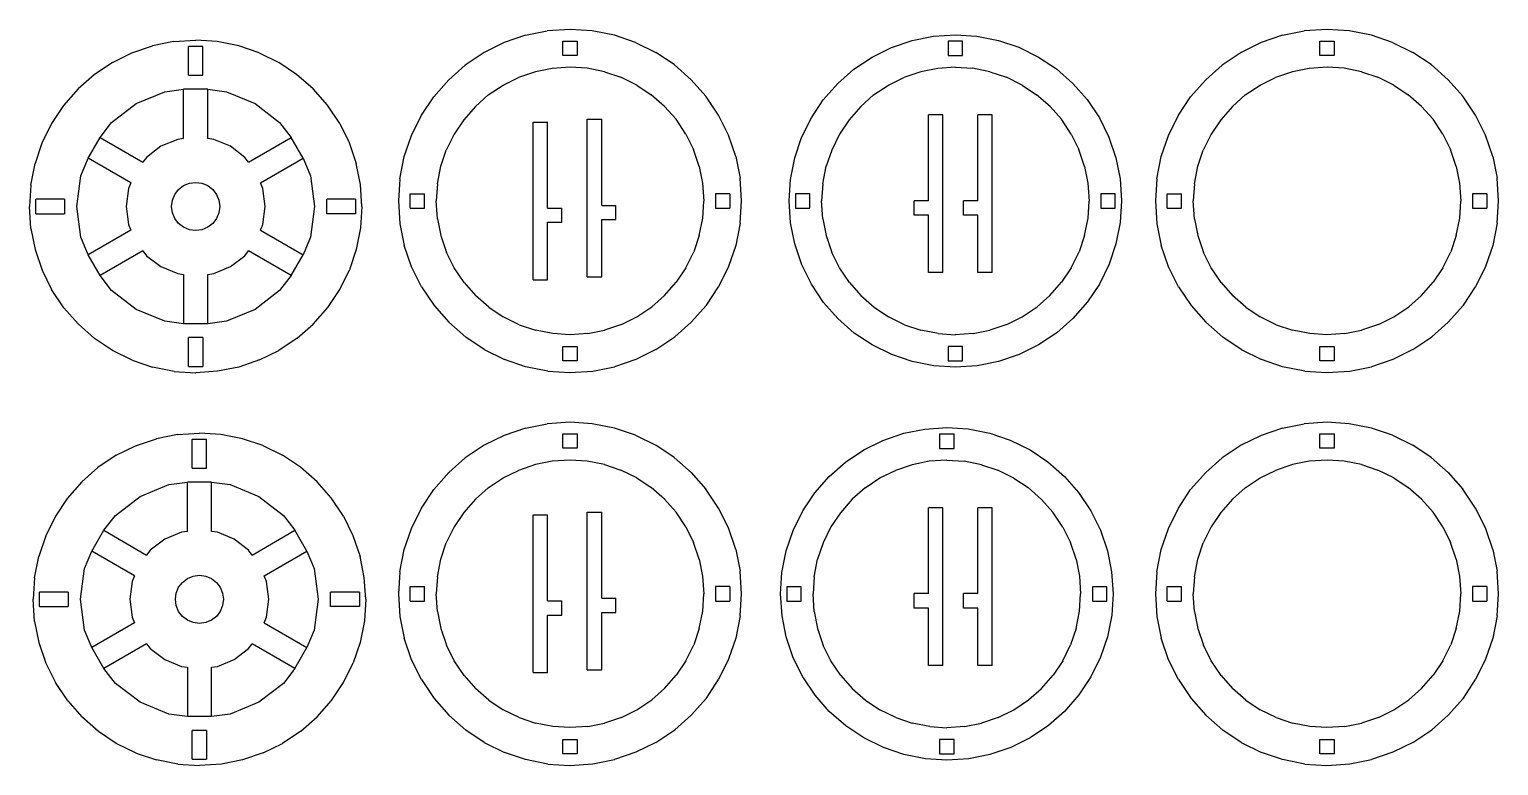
# Model space of a CAD drawing. Extents: x -2494 to 2494, y -1959 to 1959.
# Drawn here: x -421 to 1213, y 234 to 1053 of the extents above; entities that cross this region are included whole.
import ezdxf

# ---------------------------------------------------------------- set-up
doc = ezdxf.new("R2010")
doc.units = 0
doc.header["$MEASUREMENT"] = 0
doc.layers.get('0').update_dxf_attribs({"linetype": 'CONTINUOUS'})

msp = doc.modelspace()

# ---------------------------------------------------------------- linework, layer by layer
for p, q in [((130.8, 1046), (106.8, 1037.9)), ((130.8, 1046), (154.9, 1050.9)), ((180.2, 1052.5), (154.9, 1050.9)), ((204.7, 1051), (180.2, 1052.5)), ((229.6, 1046), (204.7, 1051)), ((252.9, 1038.1), (229.6, 1046)), ((584.3, 1045), (608.8, 1046.6)), ((608.8, 1046.6), (632.6, 1045.1)), ((972.8, 1046), (948.8, 1037.9)), ((972.8, 1046), (996.9, 1050.9)), ((1022.2, 1052.5), (996.9, 1050.9)), ((1046.7, 1051), (1022.2, 1052.5)), ((1071.6, 1046), (1046.7, 1051)), ((1094.9, 1038.1), (1071.6, 1046)), ((-307.3, 1026.3), (-284.1, 1034.2)), ((-260.7, 1038.9), (-284.1, 1034.2)), ((-260.7, 1038.9), (-236.2, 1040.5)), ((-228.2, 1033.4), (-244.2, 1033.4)), ((-244.2, 1001.5), (-244.2, 1033.4)), ((-212.4, 1039), (-236.2, 1040.5)), ((-228.2, 1001.5), (-228.2, 1033.4)), ((-188.3, 1034.2), (-212.4, 1039)), ((-165.7, 1026.5), (-188.3, 1034.2)), ((106.8, 1037.9), (84.7, 1027)), ((172.2, 1023.5), (172.2, 1039.5)), ((172.2, 1039.5), (188.2, 1039.5)), ((188.2, 1039.5), (188.2, 1023.5)), ((252.9, 1038.1), (275.6, 1027)), ((516.3, 1021.8), (537.7, 1032.4)), ((537.7, 1032.4), (560.9, 1040.3)), ((560.9, 1040.3), (584.3, 1045)), ((600.8, 1039.5), (600.8, 1023.5)), ((616.8, 1039.5), (600.8, 1039.5)), ((616.8, 1023.5), (616.8, 1039.5)), ((632.6, 1045.1), (656.7, 1040.3)), ((656.7, 1040.3), (679.3, 1032.7)), ((679.3, 1032.7), (701.3, 1021.8)), ((948.8, 1037.9), (926.7, 1027)), ((1014.2, 1023.5), (1014.2, 1039.5)), ((1014.2, 1039.5), (1030.2, 1039.5)), ((1030.2, 1039.5), (1030.2, 1023.5)), ((1094.9, 1038.1), (1117.6, 1027)), ((-328.7, 1015.7), (-349.1, 1002.1)), ((-328.7, 1015.7), (-307.3, 1026.3)), ((-165.7, 1026.5), (-143.7, 1015.7)), ((-123.9, 1002.5), (-143.7, 1015.7)), ((84.7, 1027), (63.7, 1012.9)), ((188.2, 1023.5), (172.2, 1023.5)), ((296.1, 1013.3), (275.6, 1027)), ((296.1, 1013.3), (315.1, 996.6)), ((495.9, 1008.2), (516.3, 1021.8)), ((600.8, 1023.5), (616.8, 1023.5)), ((701.3, 1021.8), (721.1, 1008.6)), ((926.7, 1027), (905.7, 1012.9)), ((1030.2, 1023.5), (1014.2, 1023.5)), ((1138.1, 1013.3), (1117.6, 1027)), ((1138.1, 1013.3), (1157.1, 996.6)), ((-349.1, 1002.1), (-367, 986.3)), ((-244.2, 1001.5), (-228.2, 1001.5)), ((-105.4, 986.3), (-123.9, 1002.5)), ((63.7, 1012.9), (45.2, 996.6)), ((105.8, 990.6), (122.9, 999.1)), ((141.7, 1005.4), (122.9, 999.1)), ((160.4, 1009.2), (141.7, 1005.4)), ((180.2, 1010.5), (160.4, 1009.2)), ((199.3, 1009.3), (180.2, 1010.5)), ((218.7, 1005.4), (199.3, 1009.3)), ((218.7, 1005.4), (236.8, 999.3)), ((254.6, 990.5), (236.8, 999.3)), ((478, 992.5), (495.9, 1008.2)), ((534.4, 990.6), (551.6, 999.1)), ((570.3, 1005.4), (551.6, 999.1)), ((589.1, 1009.2), (570.3, 1005.4)), ((608.8, 1010.5), (589.1, 1009.2)), ((608.8, 1010.5), (627.9, 1009.3)), ((647.3, 1005.4), (627.9, 1009.3)), ((647.3, 1005.4), (665.5, 999.3)), ((683.2, 990.5), (665.5, 999.3)), ((721.1, 1008.6), (739.6, 992.4)), ((905.7, 1012.9), (887.2, 996.6)), ((947.8, 990.6), (964.9, 999.1)), ((983.7, 1005.4), (964.9, 999.1)), ((1002.4, 1009.2), (983.7, 1005.4)), ((1022.2, 1010.5), (1002.4, 1009.2)), ((1041.3, 1009.3), (1022.2, 1010.5)), ((1060.7, 1005.4), (1041.3, 1009.3)), ((1060.7, 1005.4), (1078.8, 999.3)), ((1096.6, 990.5), (1078.8, 999.3)), ((-367, 986.3), (-383.2, 967.9)), ((-302.3, 970), (-270.4, 983.2)), ((-270.4, 983.2), (-249.6, 985.9)), ((-222.8, 985.9), (-249.6, 985.9)), ((-249.6, 931.1), (-249.6, 985.9)), ((-222.8, 931.1), (-222.8, 985.9)), ((-222.8, 985.9), (-202, 983.2)), ((-202, 983.2), (-170.1, 970)), ((-89.7, 968.4), (-105.4, 986.3)), ((45.2, 996.6), (28.5, 977.6)), ((89.3, 979.6), (105.8, 990.6)), ((254.6, 990.5), (270.5, 979.9)), ((315.1, 996.6), (331.4, 978.1)), ((461.8, 974), (478, 992.5)), ((517.9, 979.6), (534.4, 990.6)), ((683.2, 990.5), (699.1, 979.9)), ((739.6, 992.4), (755.3, 974.5)), ((887.2, 996.6), (870.5, 977.6)), ((931.3, 979.6), (947.8, 990.6)), ((1096.6, 990.5), (1112.5, 979.9)), ((1157.1, 996.6), (1173.4, 978.1)), ((-383.2, 967.9), (-396.4, 948)), ((-329.7, 949), (-302.3, 970)), ((-170.1, 970), (-142.8, 949)), ((-76, 948), (-89.7, 968.4)), ((14.9, 957.1), (28.5, 977.6)), ((74.9, 966.9), (61.9, 952)), ((89.3, 979.6), (74.9, 966.9)), ((285.4, 966.9), (270.5, 979.9)), ((285.4, 966.9), (298.1, 952.5)), ((345.5, 957.1), (331.4, 978.1)), ((448.6, 954.2), (461.8, 974)), ((503.6, 966.9), (490.5, 952)), ((517.9, 979.6), (503.6, 966.9)), ((714.1, 966.9), (699.1, 979.9)), ((714.1, 966.9), (726.7, 952.5)), ((755.3, 974.5), (769, 954.1)), ((856.9, 957.1), (870.5, 977.6)), ((916.9, 966.9), (903.9, 952)), ((931.3, 979.6), (916.9, 966.9)), ((1127.4, 966.9), (1112.5, 979.9)), ((1127.4, 966.9), (1140.1, 952.5)), ((1187.5, 957.1), (1173.4, 978.1)), ((-396.4, 948), (-407.2, 926)), ((-342.5, 932.3), (-329.7, 949)), ((-142.8, 949), (-130, 932.3)), ((-76, 948), (-65.5, 926.6)), ((3.7, 934.4), (14.9, 957.1)), ((61.9, 952), (51.3, 936.1)), ((139.2, 774.1), (139.2, 949.5)), ((139.2, 949.5), (155.2, 949.5)), ((155.2, 853.8), (155.2, 949.5)), ((199.4, 952.5), (215.4, 952.5)), ((199.4, 777.1), (199.4, 952.5)), ((215.4, 856.8), (215.4, 952.5)), ((309.1, 936), (298.1, 952.5)), ((356.4, 935), (345.5, 957.1)), ((437.8, 932.1), (448.6, 954.2)), ((490.5, 952), (479.9, 936.1)), ((578.9, 861.8), (578.9, 957.5)), ((594.9, 957.5), (578.9, 957.5)), ((594.9, 782.1), (594.9, 957.5)), ((649.8, 957.5), (633.8, 957.5)), ((633.8, 861.8), (633.8, 957.5)), ((649.8, 782.1), (649.8, 957.5)), ((737.7, 936), (726.7, 952.5)), ((769, 954.1), (779.5, 932.7)), ((845.7, 934.4), (856.9, 957.1)), ((903.9, 952), (893.3, 936.1)), ((1151.1, 936), (1140.1, 952.5)), ((1198.4, 935), (1187.5, 957.1)), ((-355.9, 909.1), (-342.5, 932.3)), ((-342.5, 932.3), (-295, 904.9)), ((-177.5, 904.9), (-130, 932.3)), ((-116.6, 909.1), (-130, 932.3)), ((-4.2, 911.1), (3.7, 934.4)), ((51.3, 936.1), (42.5, 918.3)), ((309.1, 936), (317.5, 918.9)), ((364.5, 911.1), (356.4, 935)), ((430.1, 909.5), (437.8, 932.1)), ((479.9, 936.1), (471.2, 918.3)), ((737.7, 936), (746.2, 918.9)), ((779.5, 932.7), (787.4, 909.5)), ((837.8, 911.1), (845.7, 934.4)), ((893.3, 936.1), (884.5, 918.3)), ((1151.1, 936), (1159.5, 918.9)), ((1206.5, 911.1), (1198.4, 935)), ((-407.2, 926), (-414.9, 903.4)), ((-274.9, 922.5), (-290.9, 910.2)), ((-256.2, 930.2), (-274.9, 922.5)), ((-249.6, 931.1), (-256.2, 930.2)), ((-216.2, 930.2), (-222.8, 931.1)), ((-197.6, 922.5), (-216.2, 930.2)), ((-181.5, 910.2), (-197.6, 922.5)), ((-65.5, 926.6), (-57.6, 903.4)), ((36.4, 900.2), (42.5, 918.3)), ((323.9, 900.1), (317.5, 918.9)), ((471.2, 918.3), (465, 900.2)), ((752.6, 900.1), (746.2, 918.9)), ((878.4, 900.2), (884.5, 918.3)), ((1165.9, 900.1), (1159.5, 918.9)), ((-419.6, 879.4), (-414.9, 903.4)), ((-363.9, 889.7), (-355.9, 909.1)), ((-308.4, 881.7), (-355.9, 909.1)), ((-290.9, 910.2), (-295, 904.9)), ((-177.5, 904.9), (-181.5, 910.2)), ((-164.1, 881.7), (-116.6, 909.1)), ((-116.6, 909.1), (-108.6, 889.7)), ((-52.9, 880), (-57.6, 903.4)), ((-9.1, 886.2), (-4.2, 911.1)), ((32.6, 880.8), (36.4, 900.2)), ((323.9, 900.1), (327.7, 881.4)), ((364.5, 911.1), (369.4, 886.9)), ((425.4, 885.5), (430.1, 909.5)), ((461.2, 880.8), (465, 900.2)), ((752.6, 900.1), (756.3, 881.4)), ((787.4, 909.5), (792.1, 886.1)), ((832.9, 886.2), (837.8, 911.1)), ((874.6, 880.8), (878.4, 900.2)), ((1165.9, 900.1), (1169.7, 881.4)), ((1206.5, 911.1), (1211.4, 886.9)), ((-368.4, 855.5), (-363.9, 889.7)), ((-108.6, 889.7), (-104.1, 855.5)), ((-9.1, 886.2), (-10.7, 861.7)), ((371, 861.7), (369.4, 886.9)), ((423.8, 861.7), (425.4, 885.5)), ((792.1, 886.1), (793.7, 861.7)), ((832.9, 886.2), (831.3, 861.7)), ((1213, 861.7), (1211.4, 886.9)), ((-419.6, 879.4), (-421.2, 855.5)), ((-310.9, 875.5), (-313.6, 855.5)), ((-308.4, 881.7), (-310.9, 875.5)), ((-262.1, 862.5), (-259.4, 868.9)), ((-259.4, 868.9), (-255.2, 874.5)), ((-255.2, 874.5), (-249.6, 878.7)), ((-249.6, 878.7), (-243.2, 881.4)), ((-243.2, 881.4), (-236.2, 882.3)), ((-236.2, 882.3), (-229.3, 881.4)), ((-229.3, 881.4), (-222.8, 878.7)), ((-222.8, 878.7), (-217.3, 874.5)), ((-217.3, 874.5), (-213, 868.9)), ((-213, 868.9), (-210.4, 862.5)), ((-161.5, 875.5), (-164.1, 881.7)), ((-158.9, 855.5), (-161.5, 875.5)), ((-51.3, 855.5), (-52.9, 880)), ((2.3, 869.7), (18.3, 869.7)), ((2.3, 853.7), (2.3, 869.7)), ((18.3, 853.7), (18.3, 869.7)), ((32.6, 880.8), (31.3, 861.7)), ((327.7, 881.4), (329, 861.6)), ((342, 869.7), (342, 853.7)), ((358, 869.7), (342, 869.7)), ((358, 869.7), (358, 853.7)), ((446.9, 869.7), (430.9, 869.7)), ((430.9, 869.7), (430.9, 853.7)), ((446.9, 853.7), (446.9, 869.7)), ((461.2, 880.8), (459.9, 861.7)), ((756.3, 881.4), (757.6, 861.6)), ((770.7, 869.7), (770.7, 853.7)), ((786.7, 869.7), (770.7, 869.7)), ((786.7, 853.7), (786.7, 869.7)), ((844.3, 853.7), (844.3, 869.7)), ((844.3, 869.7), (860.3, 869.7)), ((860.3, 853.7), (860.3, 869.7)), ((874.6, 880.8), (873.3, 861.7)), ((1169.7, 881.4), (1171, 861.6)), ((1184, 869.7), (1184, 853.7)), ((1200, 869.7), (1184, 869.7)), ((1200, 869.7), (1200, 853.7)), ((-419.6, 831.1), (-421.2, 855.5)), ((-414.1, 847.5), (-414.1, 863.5)), ((-382.2, 863.5), (-414.1, 863.5)), ((-382.2, 863.5), (-382.2, 847.5)), ((-363.9, 821.3), (-368.4, 855.5)), ((-313.6, 855.5), (-310.9, 835.5)), ((-263, 855.5), (-262.1, 862.5)), ((-262.1, 848.6), (-263, 855.5)), ((-210.4, 862.5), (-209.5, 855.5)), ((-209.5, 855.5), (-210.4, 848.6)), ((-161.5, 835.5), (-158.9, 855.5)), ((-104.1, 855.5), (-108.6, 821.3)), ((-58.3, 863.5), (-90.3, 863.5)), ((-90.3, 847.5), (-90.3, 863.5)), ((-58.3, 863.5), (-58.3, 847.5)), ((-51.3, 855.5), (-52.8, 831.7)), ((-10.7, 861.7), (-9, 836.4)), ((2.3, 853.7), (18.3, 853.7)), ((32.6, 841.9), (31.3, 861.7)), ((155.2, 853.8), (171.2, 853.8)), ((171.2, 837.9), (171.2, 853.8)), ((215.4, 856.8), (231.3, 856.8)), ((231.3, 840.9), (231.3, 856.8)), ((327.8, 842.5), (329, 861.6)), ((342, 853.7), (358, 853.7)), ((369.4, 837.1), (371, 861.7)), ((425.4, 837.2), (423.8, 861.7)), ((430.9, 853.7), (446.9, 853.7)), ((461.3, 841.9), (459.9, 861.7)), ((562.9, 845.9), (562.9, 861.8)), ((578.9, 861.8), (562.9, 861.8)), ((633.8, 861.8), (617.8, 861.8)), ((617.8, 845.9), (617.8, 861.8)), ((756.4, 842.5), (757.6, 861.6)), ((770.7, 853.7), (786.7, 853.7)), ((793.7, 861.7), (792.2, 837.8)), ((831.3, 861.7), (833, 836.4)), ((844.3, 853.7), (860.3, 853.7)), ((874.6, 841.9), (873.3, 861.7)), ((1169.8, 842.5), (1171, 861.6)), ((1184, 853.7), (1200, 853.7)), ((1211.4, 837.1), (1213, 861.7)), ((-414.1, 847.5), (-382.2, 847.5)), ((-310.9, 835.5), (-308.4, 829.3)), ((-259.4, 842.1), (-262.1, 848.6)), ((-255.2, 836.6), (-259.4, 842.1)), ((-249.6, 832.4), (-255.2, 836.6)), ((-217.3, 836.6), (-222.8, 832.4)), ((-213, 842.1), (-217.3, 836.6)), ((-210.4, 848.6), (-213, 842.1)), ((-164.1, 829.3), (-161.5, 835.5)), ((-58.3, 847.5), (-90.3, 847.5)), ((-9, 836.4), (-4.2, 812.3)), ((32.6, 841.9), (36.4, 823.2)), ((155.2, 774.1), (155.2, 837.9)), ((155.2, 837.9), (171.2, 837.9)), ((215.4, 777.1), (215.4, 840.9)), ((215.4, 840.9), (231.3, 840.9)), ((323.9, 823.1), (327.8, 842.5)), ((369.4, 837.1), (364.5, 812.3)), ((430.1, 813.8), (425.4, 837.2)), ((461.3, 841.9), (465, 823.2)), ((578.9, 845.9), (562.9, 845.9)), ((578.9, 782.1), (578.9, 845.9)), ((633.8, 845.9), (617.8, 845.9)), ((633.8, 782.1), (633.8, 845.9)), ((752.5, 823.1), (756.4, 842.5)), ((792.2, 837.8), (787.4, 813.8)), ((833, 836.4), (837.8, 812.3)), ((874.6, 841.9), (878.4, 823.2)), ((1165.9, 823.1), (1169.8, 842.5)), ((1211.4, 837.1), (1206.5, 812.3)), ((-419.6, 831.1), (-414.9, 807.7)), ((-355.9, 801.9), (-363.9, 821.3)), ((-308.4, 829.3), (-355.9, 801.9)), ((-243.2, 829.7), (-249.6, 832.4)), ((-236.2, 828.8), (-243.2, 829.7)), ((-229.3, 829.7), (-236.2, 828.8)), ((-222.8, 832.4), (-229.3, 829.7)), ((-164.1, 829.3), (-116.6, 801.9)), ((-108.6, 821.3), (-116.6, 801.9)), ((-52.8, 831.7), (-57.6, 807.7)), ((36.4, 823.2), (42.8, 804.4)), ((323.9, 823.1), (317.8, 805)), ((465, 823.2), (471.4, 804.4)), ((752.5, 823.1), (746.4, 805)), ((878.4, 823.2), (884.8, 804.4)), ((1165.9, 823.1), (1159.8, 805)), ((-414.9, 807.7), (-407, 784.5)), ((-342.5, 778.7), (-355.9, 801.9)), ((-295, 806.2), (-342.5, 778.7)), ((-295, 806.2), (-290.9, 800.8)), ((-290.9, 800.8), (-274.9, 788.6)), ((-197.6, 788.6), (-181.5, 800.8)), ((-181.5, 800.8), (-177.5, 806.2)), ((-130, 778.7), (-177.5, 806.2)), ((-130, 778.7), (-116.6, 801.9)), ((-57.6, 807.7), (-65.2, 785.1)), ((3.9, 788.3), (-4.2, 812.3)), ((51.2, 787.3), (42.8, 804.4)), ((309, 787.2), (317.8, 805)), ((364.5, 812.3), (356.6, 788.9)), ((438, 790.6), (430.1, 813.8)), ((479.9, 787.3), (471.4, 804.4)), ((737.7, 787.2), (746.4, 805)), ((787.4, 813.8), (779.8, 791.2)), ((845.9, 788.3), (837.8, 812.3)), ((893.2, 787.3), (884.8, 804.4)), ((1151, 787.2), (1159.8, 805)), ((1206.5, 812.3), (1198.6, 788.9)), ((-407, 784.5), (-396.4, 763.1)), ((-274.9, 788.6), (-256.2, 780.8)), ((-216.2, 780.8), (-197.6, 788.6)), ((-76, 763.1), (-65.2, 785.1)), ((14.8, 766.2), (3.9, 788.3)), ((62.3, 770.8), (51.2, 787.3)), ((309, 787.2), (298.4, 771.3)), ((356.6, 788.9), (345.5, 766.2)), ((448.6, 769.2), (438, 790.6)), ((490.9, 770.8), (479.9, 787.3)), ((737.7, 787.2), (727, 771.3)), ((779.8, 791.2), (769, 769.2)), ((856.8, 766.2), (845.9, 788.3)), ((904.3, 770.8), (893.2, 787.3)), ((1151, 787.2), (1140.4, 771.3)), ((1198.6, 788.9), (1187.5, 766.2)), ((-329.7, 762.1), (-342.5, 778.7)), ((-256.2, 780.8), (-249.6, 780)), ((-249.6, 780), (-249.6, 725.1)), ((-222.8, 780), (-216.2, 780.8)), ((-222.8, 725.1), (-222.8, 780)), ((-130, 778.7), (-142.8, 762.1)), ((62.3, 770.8), (74.9, 756.5)), ((139.2, 774.1), (155.2, 774.1)), ((199.4, 777.1), (215.4, 777.1)), ((285.4, 756.4), (298.4, 771.3)), ((462.2, 748.8), (448.6, 769.2)), ((490.9, 770.8), (503.5, 756.5)), ((594.9, 782.1), (578.9, 782.1)), ((649.8, 782.1), (633.8, 782.1)), ((714, 756.4), (727, 771.3)), ((769, 769.2), (755.7, 749.3)), ((904.3, 770.8), (916.9, 756.5)), ((1127.4, 756.4), (1140.4, 771.3)), ((-382.8, 742.7), (-396.4, 763.1)), ((-302.3, 741.1), (-329.7, 762.1)), ((-142.8, 762.1), (-170.1, 741.1)), ((-89.3, 743.2), (-76, 763.1)), ((14.8, 766.2), (28.9, 745.2)), ((89.8, 743.4), (74.9, 756.5)), ((271, 743.8), (285.4, 756.4)), ((331.8, 745.7), (345.5, 766.2)), ((503.5, 756.5), (518.4, 743.4)), ((699.6, 743.8), (714, 756.4)), ((856.8, 766.2), (870.9, 745.2)), ((931.8, 743.4), (916.9, 756.5)), ((1113, 743.8), (1127.4, 756.4)), ((1173.8, 745.7), (1187.5, 766.2)), ((-382.8, 742.7), (-367, 724.8)), ((-270.4, 727.9), (-302.3, 741.1)), ((-170.1, 741.1), (-202, 727.9)), ((-105.4, 724.7), (-89.3, 743.2)), ((28.9, 745.2), (45.2, 726.7)), ((89.8, 743.4), (105.7, 732.8)), ((254.5, 732.7), (271, 743.8)), ((315.1, 726.7), (331.8, 745.7)), ((478, 730.9), (462.2, 748.8)), ((518.4, 743.4), (534.3, 732.8)), ((683.2, 732.7), (699.6, 743.8)), ((755.7, 749.3), (739.6, 730.9)), ((870.9, 745.2), (887.2, 726.7)), ((931.8, 743.4), (947.7, 732.8)), ((1096.5, 732.7), (1113, 743.8)), ((1157.1, 726.7), (1173.8, 745.7)), ((-348.6, 708.6), (-367, 724.8)), ((-249.6, 725.1), (-270.4, 727.9)), ((-222.8, 725.1), (-249.6, 725.1)), ((-202, 727.9), (-222.8, 725.1)), ((-123.4, 709), (-105.4, 724.7)), ((45.2, 726.7), (64.2, 710)), ((123.5, 724), (105.7, 732.8)), ((123.5, 724), (141.6, 717.9)), ((237.4, 724.3), (218.6, 717.9)), ((237.4, 724.3), (254.5, 732.7)), ((296.6, 710.4), (315.1, 726.7)), ((496.4, 714.7), (478, 730.9)), ((552.1, 724), (534.3, 732.8)), ((552.1, 724), (570.2, 717.9)), ((666, 724.3), (647.3, 717.9)), ((666, 724.3), (683.2, 732.7)), ((739.6, 730.9), (721.6, 715.1)), ((887.2, 726.7), (906.2, 710)), ((965.5, 724), (947.7, 732.8)), ((965.5, 724), (983.6, 717.9)), ((1079.4, 724.3), (1060.6, 717.9)), ((1079.4, 724.3), (1096.5, 732.7)), ((1138.6, 710.4), (1157.1, 726.7)), ((-328.7, 695.4), (-348.6, 708.6)), ((-244.2, 677.6), (-244.2, 709.6)), ((-228.2, 709.6), (-244.2, 709.6)), ((-228.2, 709.6), (-228.2, 677.6)), ((-123.4, 709), (-143.7, 695.3)), ((84.7, 696.4), (64.2, 710)), ((161, 714.1), (141.6, 717.9)), ((180.1, 712.8), (161, 714.1)), ((199.9, 714.1), (180.1, 712.8)), ((199.9, 714.1), (218.6, 717.9)), ((275.6, 696.3), (296.6, 710.4)), ((516.3, 701.5), (496.4, 714.7)), ((589.6, 714.1), (570.2, 717.9)), ((589.6, 714.1), (608.7, 712.8)), ((628.5, 714.1), (608.7, 712.8)), ((628.5, 714.1), (647.3, 717.9)), ((721.6, 715.1), (701.3, 701.5)), ((926.7, 696.4), (906.2, 710)), ((1003, 714.1), (983.6, 717.9)), ((1022.1, 712.8), (1003, 714.1)), ((1041.9, 714.1), (1022.1, 712.8)), ((1041.9, 714.1), (1060.6, 717.9)), ((1117.6, 696.3), (1138.6, 710.4)), ((-306.7, 684.5), (-328.7, 695.4)), ((-165.1, 684.8), (-143.7, 695.3)), ((84.7, 696.4), (107.4, 685.2)), ((172.2, 683.8), (172.2, 699.8)), ((172.2, 699.8), (188.2, 699.8)), ((188.2, 699.8), (188.2, 683.8)), ((275.6, 696.3), (253.5, 685.4)), ((538.3, 690.7), (516.3, 701.5)), ((560.9, 683), (538.3, 690.7)), ((600.8, 699.8), (600.8, 683.8)), ((616.8, 699.8), (600.8, 699.8)), ((616.8, 683.8), (616.8, 699.8)), ((679.9, 690.9), (656.6, 683)), ((701.3, 701.5), (679.9, 690.9)), ((926.7, 696.4), (949.4, 685.2)), ((1014.2, 683.8), (1014.2, 699.8)), ((1014.2, 699.8), (1030.2, 699.8)), ((1030.2, 699.8), (1030.2, 683.8)), ((1117.6, 696.3), (1095.5, 685.4)), ((-306.7, 684.5), (-284.1, 676.9)), ((-260, 672.1), (-284.1, 676.9)), ((-260, 672.1), (-236.2, 670.6)), ((-244.2, 677.6), (-228.2, 677.6)), ((-211.8, 672.2), (-236.2, 670.6)), ((-188.4, 676.9), (-211.8, 672.2)), ((-165.1, 684.8), (-188.4, 676.9)), ((130.7, 677.3), (107.4, 685.2)), ((155.6, 672.4), (130.7, 677.3)), ((155.6, 672.4), (180.1, 670.8)), ((188.2, 683.8), (172.2, 683.8)), ((180.1, 670.8), (205.4, 672.5)), ((205.4, 672.5), (229.6, 677.3)), ((253.5, 685.4), (229.6, 677.3)), ((585, 678.2), (560.9, 683)), ((608.8, 676.7), (585, 678.2)), ((600.8, 683.8), (616.8, 683.8)), ((633.2, 678.3), (608.8, 676.7)), ((656.6, 683), (633.2, 678.3)), ((972.7, 677.3), (949.4, 685.2)), ((997.6, 672.4), (972.7, 677.3)), ((997.6, 672.4), (1022.1, 670.8)), ((1030.2, 683.8), (1014.2, 683.8)), ((1022.1, 670.8), (1047.4, 672.5)), ((1047.4, 672.5), (1071.6, 677.3)), ((1095.5, 685.4), (1071.6, 677.3)), ((130.8, 609), (106.8, 600.8)), ((130.8, 609), (154.9, 613.8)), ((180.2, 615.5), (154.9, 613.8)), ((204.7, 613.9), (180.2, 615.5)), ((229.6, 609), (204.7, 613.9)), ((252.9, 601.1), (229.6, 609)), ((551.4, 603.2), (574.8, 607.9)), ((574.8, 607.9), (599.3, 609.5)), ((599.3, 609.5), (623.1, 608)), ((623.1, 608), (647.2, 603.2)), ((972.8, 609), (948.8, 600.8)), ((972.8, 609), (996.9, 613.8)), ((1022.2, 615.5), (996.9, 613.8)), ((1046.7, 613.9), (1022.2, 615.5)), ((1071.6, 609), (1046.7, 613.9)), ((1094.9, 601.1), (1071.6, 609)), ((-324.5, 578.7), (-303.1, 589.2)), ((-303.1, 589.2), (-279.9, 597.1)), ((-256.5, 601.8), (-279.9, 597.1)), ((-256.5, 601.8), (-232, 603.4)), ((-224, 596.4), (-240, 596.4)), ((-240, 564.4), (-240, 596.4)), ((-208.2, 601.9), (-232, 603.4)), ((-224, 564.4), (-224, 596.4)), ((-184.2, 597.1), (-208.2, 601.9)), ((-161.5, 589.5), (-184.2, 597.1)), ((-161.5, 589.5), (-139.5, 578.7)), ((84.7, 589.9), (63.7, 575.8)), ((106.8, 600.8), (84.7, 589.9)), ((172.2, 602.5), (188.2, 602.5)), ((172.2, 586.5), (172.2, 602.5)), ((188.2, 602.5), (188.2, 586.5)), ((252.9, 601.1), (275.6, 589.9)), ((296.1, 576.2), (275.6, 589.9)), ((506.8, 584.7), (528.2, 595.3)), ((528.2, 595.3), (551.4, 603.2)), ((591.3, 602.4), (591.3, 586.4)), ((607.3, 602.4), (591.3, 602.4)), ((607.3, 586.4), (607.3, 602.4)), ((647.2, 603.2), (669.8, 595.5)), ((669.8, 595.5), (691.8, 584.7)), ((926.7, 589.9), (905.7, 575.8)), ((948.8, 600.8), (926.7, 589.9)), ((1014.2, 586.5), (1014.2, 602.5)), ((1014.2, 602.5), (1030.2, 602.5)), ((1030.2, 602.5), (1030.2, 586.5)), ((1094.9, 601.1), (1117.6, 589.9)), ((1138.1, 576.2), (1117.6, 589.9)), ((-324.5, 578.7), (-344.9, 565)), ((-119.7, 565.4), (-139.5, 578.7)), ((63.7, 575.8), (45.2, 559.6)), ((160.4, 572.1), (141.7, 568.4)), ((180.2, 573.4), (160.4, 572.1)), ((188.2, 586.5), (172.2, 586.5)), ((199.3, 572.2), (180.2, 573.4)), ((218.7, 568.4), (199.3, 572.2)), ((296.1, 576.2), (315.1, 559.6)), ((486.4, 571.1), (506.8, 584.7)), ((579.6, 572.1), (560.8, 568.3)), ((599.3, 573.4), (579.6, 572.1)), ((591.3, 586.4), (607.3, 586.4)), ((599.3, 573.4), (618.4, 572.1)), ((637.9, 568.3), (618.4, 572.1)), ((691.8, 584.7), (711.6, 571.5)), ((905.7, 575.8), (887.2, 559.6)), ((1002.4, 572.1), (983.7, 568.4)), ((1022.2, 573.4), (1002.4, 572.1)), ((1030.2, 586.5), (1014.2, 586.5)), ((1041.3, 572.2), (1022.2, 573.4)), ((1060.7, 568.4), (1041.3, 572.2)), ((1138.1, 576.2), (1157.1, 559.6)), ((-344.9, 565), (-362.8, 549.3)), ((-240, 564.4), (-224, 564.4)), ((-101.2, 549.3), (-119.7, 565.4)), ((45.2, 559.6), (28.5, 540.5)), ((105.8, 553.5), (122.9, 562)), ((141.7, 568.4), (122.9, 562)), ((218.7, 568.4), (236.8, 562.2)), ((254.6, 553.5), (236.8, 562.2)), ((315.1, 559.6), (331.4, 541.1)), ((468.5, 555.3), (486.4, 571.1)), ((524.9, 553.5), (542.1, 561.9)), ((560.8, 568.3), (542.1, 561.9)), ((637.9, 568.3), (656, 562.2)), ((673.8, 553.4), (656, 562.2)), ((711.6, 571.5), (730.1, 555.3)), ((887.2, 559.6), (870.5, 540.5)), ((947.8, 553.5), (964.9, 562)), ((983.7, 568.4), (964.9, 562)), ((1060.7, 568.4), (1078.8, 562.2)), ((1096.6, 553.5), (1078.8, 562.2)), ((1157.1, 559.6), (1173.4, 541.1)), ((-362.8, 549.3), (-379, 530.8)), ((-298.1, 532.9), (-266.2, 546.1)), ((-266.2, 546.1), (-245.4, 548.9)), ((-218.7, 548.9), (-245.4, 548.9)), ((-245.4, 494), (-245.4, 548.9)), ((-218.7, 494), (-218.7, 548.9)), ((-218.7, 548.9), (-197.8, 546.1)), ((-197.8, 546.1), (-166, 532.9)), ((-85.5, 531.3), (-101.2, 549.3)), ((14.9, 520), (28.5, 540.5)), ((89.3, 542.5), (74.9, 529.9)), ((89.3, 542.5), (105.8, 553.5)), ((254.6, 553.5), (270.5, 542.9)), ((285.4, 529.8), (270.5, 542.9)), ((345.5, 520), (331.4, 541.1)), ((452.4, 536.9), (468.5, 555.3)), ((508.5, 542.4), (494.1, 529.8)), ((508.5, 542.4), (524.9, 553.5)), ((673.8, 553.4), (689.7, 542.8)), ((704.6, 529.7), (689.7, 542.8)), ((730.1, 555.3), (745.8, 537.4)), ((856.9, 520), (870.5, 540.5)), ((931.3, 542.5), (916.9, 529.9)), ((931.3, 542.5), (947.8, 553.5)), ((1096.6, 553.5), (1112.5, 542.9)), ((1127.4, 529.8), (1112.5, 542.9)), ((1187.5, 520), (1173.4, 541.1)), ((-379, 530.8), (-392.2, 511)), ((-325.5, 511.9), (-298.1, 532.9)), ((-166, 532.9), (-138.6, 511.9)), ((-71.8, 511), (-85.5, 531.3)), ((74.9, 529.9), (61.9, 515)), ((285.4, 529.8), (298.1, 515.4)), ((439.1, 517), (452.4, 536.9)), ((494.1, 529.8), (481, 514.9)), ((704.6, 529.7), (717.2, 515.4)), ((745.8, 537.4), (759.5, 517)), ((916.9, 529.9), (903.9, 515)), ((1127.4, 529.8), (1140.1, 515.4)), ((-392.2, 511), (-403, 489)), ((-338.3, 495.3), (-325.5, 511.9)), ((-138.6, 511.9), (-125.8, 495.3)), ((-71.8, 511), (-61.3, 489.6)), ((3.7, 497.3), (14.9, 520)), ((61.9, 515), (51.3, 499.1)), ((139.2, 512.4), (155.2, 512.4)), ((139.2, 337), (139.2, 512.4)), ((155.2, 416.8), (155.2, 512.4)), ((199.4, 515.4), (215.4, 515.4)), ((199.4, 340), (199.4, 515.4)), ((215.4, 419.8), (215.4, 515.4)), ((309.1, 499), (298.1, 515.4)), ((356.4, 498), (345.5, 520)), ((428.3, 495), (439.1, 517)), ((481, 514.9), (470.4, 499)), ((594.9, 520.4), (578.9, 520.4)), ((578.9, 424.8), (578.9, 520.4)), ((594.9, 345), (594.9, 520.4)), ((649.8, 520.4), (633.8, 520.4)), ((633.8, 424.8), (633.8, 520.4)), ((649.8, 345), (649.8, 520.4)), ((728.2, 498.9), (717.2, 515.4)), ((759.5, 517), (770.1, 495.6)), ((845.7, 497.3), (856.9, 520)), ((903.9, 515), (893.3, 499.1)), ((1151.1, 499), (1140.1, 515.4)), ((1198.4, 498), (1187.5, 520)), ((-351.7, 472.1), (-338.3, 495.3)), ((-338.3, 495.3), (-290.8, 467.8)), ((-252.1, 493.2), (-270.7, 485.4)), ((-245.4, 494), (-252.1, 493.2)), ((-212, 493.2), (-218.7, 494)), ((-193.4, 485.4), (-212, 493.2)), ((-173.3, 467.8), (-125.8, 495.3)), ((-112.4, 472.1), (-125.8, 495.3)), ((-4.2, 474), (3.7, 497.3)), ((51.3, 499.1), (42.5, 481.3)), ((309.1, 499), (317.5, 481.8)), ((364.5, 474), (356.4, 498)), ((420.6, 472.4), (428.3, 495)), ((470.4, 499), (461.7, 481.2)), ((728.2, 498.9), (736.7, 481.8)), ((770.1, 495.6), (778, 472.4)), ((837.8, 474), (845.7, 497.3)), ((893.3, 499.1), (884.5, 481.3)), ((1151.1, 499), (1159.5, 481.8)), ((1206.5, 474), (1198.4, 498)), ((-403, 489), (-410.7, 466.3)), ((-270.7, 485.4), (-286.7, 473.1)), ((-177.4, 473.1), (-193.4, 485.4)), ((-61.3, 489.6), (-53.4, 466.3)), ((-9.1, 449.2), (-4.2, 474)), ((36.4, 463.2), (42.5, 481.3)), ((323.9, 463.1), (317.5, 481.8)), ((364.5, 474), (369.4, 449.8)), ((461.7, 481.2), (455.5, 463.1)), ((743.1, 463), (736.7, 481.8)), ((832.9, 449.2), (837.8, 474)), ((878.4, 463.2), (884.5, 481.3)), ((1165.9, 463.1), (1159.5, 481.8)), ((1206.5, 474), (1211.4, 449.8)), ((-415.5, 442.3), (-410.7, 466.3)), ((-359.7, 452.7), (-351.7, 472.1)), ((-304.2, 444.7), (-351.7, 472.1)), ((-286.7, 473.1), (-290.8, 467.8)), ((-173.3, 467.8), (-177.4, 473.1)), ((-159.9, 444.7), (-112.4, 472.1)), ((-112.4, 472.1), (-104.4, 452.7)), ((-48.7, 442.9), (-53.4, 466.3)), ((32.6, 443.7), (36.4, 463.2)), ((323.9, 463.1), (327.7, 444.3)), ((415.9, 448.4), (420.6, 472.4)), ((451.7, 443.7), (455.5, 463.1)), ((743.1, 463), (746.8, 444.3)), ((778, 472.4), (782.6, 449)), ((874.6, 443.7), (878.4, 463.2)), ((1165.9, 463.1), (1169.7, 444.3)), ((-415.5, 442.3), (-417, 418.5)), ((-364.2, 418.5), (-359.7, 452.7)), ((-304.2, 444.7), (-306.7, 438.5)), ((-251, 437.4), (-245.4, 441.6)), ((-245.4, 441.6), (-239, 444.3)), ((-239, 444.3), (-232, 445.2)), ((-232, 445.2), (-225.1, 444.3)), ((-225.1, 444.3), (-218.7, 441.6)), ((-218.7, 441.6), (-213.1, 437.4)), ((-157.3, 438.5), (-159.9, 444.7)), ((-104.4, 452.7), (-99.9, 418.5)), ((-47.1, 418.5), (-48.7, 442.9)), ((-9.1, 449.2), (-10.7, 424.6)), ((32.6, 443.7), (31.3, 424.6)), ((327.7, 444.3), (329, 424.6)), ((371, 424.6), (369.4, 449.8)), ((414.3, 424.5), (415.9, 448.4)), ((451.7, 443.7), (450.5, 424.6)), ((746.8, 444.3), (748.1, 424.5)), ((782.6, 449), (784.3, 424.5)), ((832.9, 449.2), (831.3, 424.6)), ((874.6, 443.7), (873.3, 424.6)), ((1169.7, 444.3), (1171, 424.6)), ((1213, 424.6), (1211.4, 449.8)), ((-378, 426.5), (-409.9, 426.5)), ((-409.9, 410.5), (-409.9, 426.5)), ((-378, 426.5), (-378, 410.5)), ((-306.7, 438.5), (-309.4, 418.5)), ((-258.8, 418.5), (-257.9, 425.4)), ((-257.9, 425.4), (-255.2, 431.9)), ((-255.2, 431.9), (-251, 437.4)), ((-213.1, 437.4), (-208.9, 431.9)), ((-208.9, 431.9), (-206.2, 425.4)), ((-206.2, 425.4), (-205.3, 418.5)), ((-154.7, 418.5), (-157.3, 438.5)), ((-54.1, 426.5), (-86.1, 426.5)), ((-86.1, 410.5), (-86.1, 426.5)), ((-54.1, 426.5), (-54.1, 410.5)), ((2.3, 432.6), (18.3, 432.6)), ((2.3, 416.6), (2.3, 432.6)), ((18.3, 416.6), (18.3, 432.6)), ((342, 432.6), (342, 416.6)), ((358, 432.6), (342, 432.6)), ((358, 432.6), (358, 416.6)), ((421.4, 432.5), (421.4, 416.5)), ((437.4, 432.5), (421.4, 432.5)), ((437.4, 416.5), (437.4, 432.5)), ((777.2, 432.5), (761.2, 432.5)), ((761.2, 432.5), (761.2, 416.5)), ((777.2, 416.5), (777.2, 432.5)), ((844.3, 416.6), (844.3, 432.6)), ((844.3, 432.6), (860.3, 432.6)), ((860.3, 416.6), (860.3, 432.6)), ((1184, 432.6), (1184, 416.6)), ((1200, 432.6), (1184, 432.6)), ((1200, 432.6), (1200, 416.6)), ((-415.4, 394), (-417, 418.5)), ((-409.9, 410.5), (-378, 410.5)), ((-359.7, 384.3), (-364.2, 418.5)), ((-309.4, 418.5), (-306.7, 398.5)), ((-257.9, 411.5), (-258.8, 418.5)), ((-255.2, 405.1), (-257.9, 411.5)), ((-206.2, 411.5), (-208.9, 405.1)), ((-205.3, 418.5), (-206.2, 411.5)), ((-157.3, 398.5), (-154.7, 418.5)), ((-99.9, 418.5), (-104.4, 384.3)), ((-54.1, 410.5), (-86.1, 410.5)), ((-47.1, 418.5), (-48.6, 394.7)), ((-10.7, 424.6), (-9, 399.4)), ((2.3, 416.6), (18.3, 416.6)), ((32.6, 404.9), (31.3, 424.6)), ((155.2, 416.8), (171.2, 416.8)), ((171.2, 400.8), (171.2, 416.8)), ((215.4, 419.8), (231.3, 419.8)), ((231.3, 403.8), (231.3, 419.8)), ((327.8, 405.5), (329, 424.6)), ((342, 416.6), (358, 416.6)), ((369.4, 400), (371, 424.6)), ((416, 400.1), (414.3, 424.5)), ((421.4, 416.5), (437.4, 416.5)), ((451.8, 404.8), (450.5, 424.6)), ((562.9, 408.8), (562.9, 424.8)), ((578.9, 424.8), (562.9, 424.8)), ((578.9, 408.8), (562.9, 408.8)), ((578.9, 345), (578.9, 408.8)), ((617.8, 408.8), (617.8, 424.8)), ((633.8, 424.8), (617.8, 424.8)), ((633.8, 408.8), (617.8, 408.8)), ((633.8, 345), (633.8, 408.8)), ((746.9, 405.4), (748.1, 424.5)), ((761.2, 416.5), (777.2, 416.5)), ((784.3, 424.5), (782.7, 400.7)), ((831.3, 424.6), (833, 399.4)), ((844.3, 416.6), (860.3, 416.6)), ((874.6, 404.9), (873.3, 424.6)), ((1169.8, 405.5), (1171, 424.6)), ((1184, 416.6), (1200, 416.6)), ((1211.4, 400), (1213, 424.6)), ((-415.4, 394), (-410.7, 370.6)), ((-304.2, 392.3), (-351.7, 364.9)), ((-306.7, 398.5), (-304.2, 392.3)), ((-251, 399.5), (-255.2, 405.1)), ((-245.4, 395.3), (-251, 399.5)), ((-239, 392.6), (-245.4, 395.3)), ((-232, 391.7), (-239, 392.6)), ((-225.1, 392.6), (-232, 391.7)), ((-218.7, 395.3), (-225.1, 392.6)), ((-213.1, 399.5), (-218.7, 395.3)), ((-208.9, 405.1), (-213.1, 399.5)), ((-159.9, 392.3), (-157.3, 398.5)), ((-159.9, 392.3), (-112.4, 364.9)), ((-48.6, 394.7), (-53.4, 370.6)), ((-9, 399.4), (-4.2, 375.2)), ((32.6, 404.9), (36.4, 386.1)), ((155.2, 337), (155.2, 400.8)), ((155.2, 400.8), (171.2, 400.8)), ((215.4, 340), (215.4, 403.8)), ((215.4, 403.8), (231.3, 403.8)), ((323.9, 386), (327.8, 405.5)), ((369.4, 400), (364.5, 375.2)), ((420.6, 376.7), (416, 400.1)), ((451.8, 404.8), (455.5, 386.1)), ((743.1, 386), (746.9, 405.4)), ((782.7, 400.7), (778, 376.7)), ((833, 399.4), (837.8, 375.2)), ((874.6, 404.9), (878.4, 386.1)), ((1165.9, 386), (1169.8, 405.5)), ((1211.4, 400), (1206.5, 375.2)), ((-351.7, 364.9), (-359.7, 384.3)), ((-104.4, 384.3), (-112.4, 364.9)), ((36.4, 386.1), (42.8, 367.4)), ((323.9, 386), (317.8, 367.9)), ((428.5, 353.5), (420.6, 376.7)), ((455.5, 386.1), (461.9, 367.3)), ((743.1, 386), (736.9, 367.9)), ((778, 376.7), (770.3, 354.1)), ((878.4, 386.1), (884.8, 367.4)), ((1165.9, 386), (1159.8, 367.9)), ((-410.7, 370.6), (-402.8, 347.4)), ((-338.3, 341.7), (-351.7, 364.9)), ((-290.8, 369.1), (-338.3, 341.7)), ((-290.8, 369.1), (-286.7, 363.8)), ((-286.7, 363.8), (-270.7, 351.5)), ((-193.4, 351.5), (-177.4, 363.8)), ((-177.4, 363.8), (-173.3, 369.1)), ((-125.8, 341.7), (-173.3, 369.1)), ((-125.8, 341.7), (-112.4, 364.9)), ((-53.4, 370.6), (-61, 348)), ((3.9, 351.2), (-4.2, 375.2)), ((51.2, 350.2), (42.8, 367.4)), ((309, 350.1), (317.8, 367.9)), ((364.5, 375.2), (356.6, 351.9)), ((470.4, 350.2), (461.9, 367.3)), ((728.2, 350.1), (736.9, 367.9)), ((845.9, 351.2), (837.8, 375.2)), ((893.2, 350.2), (884.8, 367.4)), ((1151, 350.1), (1159.8, 367.9)), ((1206.5, 375.2), (1198.6, 351.9)), ((-402.8, 347.4), (-392.2, 326)), ((-270.7, 351.5), (-252.1, 343.8)), ((-252.1, 343.8), (-245.4, 342.9)), ((-218.7, 342.9), (-212, 343.8)), ((-212, 343.8), (-193.4, 351.5)), ((-71.8, 326), (-61, 348)), ((14.8, 329.2), (3.9, 351.2)), ((62.3, 333.8), (51.2, 350.2)), ((309, 350.1), (298.4, 334.2)), ((356.6, 351.9), (345.5, 329.2)), ((439.1, 332.1), (428.5, 353.5)), ((481.4, 333.7), (470.4, 350.2)), ((594.9, 345), (578.9, 345)), ((649.8, 345), (633.8, 345)), ((728.2, 350.1), (717.6, 334.2)), ((770.3, 354.1), (759.5, 332.1)), ((856.8, 329.2), (845.9, 351.2)), ((904.3, 333.8), (893.2, 350.2)), ((1151, 350.1), (1140.4, 334.2)), ((1198.6, 351.9), (1187.5, 329.2)), ((-325.5, 325), (-338.3, 341.7)), ((-245.4, 342.9), (-245.4, 288.1)), ((-218.7, 288.1), (-218.7, 342.9)), ((-125.8, 341.7), (-138.6, 325)), ((14.8, 329.2), (28.9, 308.1)), ((62.3, 333.8), (74.9, 319.4)), ((139.2, 337), (155.2, 337)), ((199.4, 340), (215.4, 340)), ((285.4, 319.3), (298.4, 334.2)), ((331.8, 308.7), (345.5, 329.2)), ((452.8, 311.7), (439.1, 332.1)), ((481.4, 333.7), (494, 319.3)), ((704.5, 319.3), (717.6, 334.2)), ((759.5, 332.1), (746.2, 312.2)), ((856.8, 329.2), (870.9, 308.1)), ((904.3, 333.8), (916.9, 319.4)), ((1127.4, 319.3), (1140.4, 334.2)), ((1173.8, 308.7), (1187.5, 329.2)), ((-378.6, 305.6), (-392.2, 326)), ((-298.1, 304), (-325.5, 325)), ((-138.6, 325), (-166, 304)), ((-85.1, 306.1), (-71.8, 326)), ((89.8, 306.3), (74.9, 319.4)), ((271, 306.7), (285.4, 319.3)), ((468.5, 293.8), (452.8, 311.7)), ((494, 319.3), (508.9, 306.3)), ((690.1, 306.6), (704.5, 319.3)), ((746.2, 312.2), (730.1, 293.7)), ((931.8, 306.3), (916.9, 319.4)), ((1113, 306.7), (1127.4, 319.3)), ((-378.6, 305.6), (-362.8, 287.7)), ((-266.2, 290.8), (-298.1, 304)), ((-166, 304), (-197.8, 290.8)), ((-101.2, 287.7), (-85.1, 306.1)), ((28.9, 308.1), (45.2, 289.6)), ((89.8, 306.3), (105.7, 295.7)), ((123.5, 287), (105.7, 295.7)), ((237.4, 287.2), (254.5, 295.7)), ((254.5, 295.7), (271, 306.7)), ((315.1, 289.6), (331.8, 308.7)), ((508.9, 306.3), (524.8, 295.7)), ((542.6, 286.9), (524.8, 295.7)), ((656.5, 287.1), (673.7, 295.6)), ((673.7, 295.6), (690.1, 306.6)), ((870.9, 308.1), (887.2, 289.6)), ((931.8, 306.3), (947.7, 295.7)), ((965.5, 287), (947.7, 295.7)), ((1079.4, 287.2), (1096.5, 295.7)), ((1096.5, 295.7), (1113, 306.7)), ((1157.1, 289.6), (1173.8, 308.7)), ((-344.4, 271.5), (-362.8, 287.7)), ((-245.4, 288.1), (-266.2, 290.8)), ((-218.7, 288.1), (-245.4, 288.1)), ((-197.8, 290.8), (-218.7, 288.1)), ((-119.2, 271.9), (-101.2, 287.7)), ((45.2, 289.6), (64.2, 273)), ((123.5, 287), (141.6, 280.8)), ((161, 277), (141.6, 280.8)), ((199.9, 277.1), (218.6, 280.8)), ((237.4, 287.2), (218.6, 280.8)), ((296.6, 273.4), (315.1, 289.6)), ((487, 277.6), (468.5, 293.8)), ((542.6, 286.9), (560.7, 280.8)), ((580.2, 276.9), (560.7, 280.8)), ((619, 277), (637.8, 280.8)), ((656.5, 287.1), (637.8, 280.8)), ((712.2, 278), (691.8, 264.4)), ((730.1, 293.7), (712.2, 278)), ((887.2, 289.6), (906.2, 273)), ((965.5, 287), (983.6, 280.8)), ((1003, 277), (983.6, 280.8)), ((1041.9, 277.1), (1060.6, 280.8)), ((1079.4, 287.2), (1060.6, 280.8)), ((1138.6, 273.4), (1157.1, 289.6)), ((-324.5, 258.3), (-344.4, 271.5)), ((-240, 240.6), (-240, 272.5)), ((-224, 272.5), (-240, 272.5)), ((-224, 272.5), (-224, 240.6)), ((-119.2, 271.9), (-139.6, 258.3)), ((84.7, 259.3), (64.2, 273)), ((180.1, 275.8), (161, 277)), ((172.2, 246.7), (172.2, 262.7)), ((172.2, 262.7), (188.2, 262.7)), ((199.9, 277.1), (180.1, 275.8)), ((188.2, 262.7), (188.2, 246.7)), ((275.6, 259.3), (296.6, 273.4)), ((506.8, 264.4), (487, 277.6)), ((528.8, 253.5), (506.8, 264.4)), ((580.2, 276.9), (599.3, 275.7)), ((591.3, 262.7), (591.3, 246.7)), ((607.3, 262.7), (591.3, 262.7)), ((619, 277), (599.3, 275.7)), ((607.3, 246.7), (607.3, 262.7)), ((691.8, 264.4), (670.4, 253.8)), ((926.7, 259.3), (906.2, 273)), ((1022.1, 275.8), (1003, 277)), ((1014.2, 246.7), (1014.2, 262.7)), ((1014.2, 262.7), (1030.2, 262.7)), ((1041.9, 277.1), (1022.1, 275.8)), ((1030.2, 262.7), (1030.2, 246.7)), ((1117.6, 259.3), (1138.6, 273.4)), ((-302.5, 247.5), (-324.5, 258.3)), ((-302.5, 247.5), (-279.9, 239.8)), ((-161, 247.7), (-184.2, 239.8)), ((-161, 247.7), (-139.6, 258.3)), ((84.7, 259.3), (107.4, 248.1)), ((130.7, 240.2), (107.4, 248.1)), ((188.2, 246.7), (172.2, 246.7)), ((253.5, 248.4), (229.6, 240.2)), ((275.6, 259.3), (253.5, 248.4)), ((551.4, 245.9), (528.8, 253.5)), ((575.5, 241.1), (551.4, 245.9)), ((591.3, 246.7), (607.3, 246.7)), ((647.2, 245.9), (623.8, 241.2)), ((670.4, 253.8), (647.2, 245.9)), ((926.7, 259.3), (949.4, 248.1)), ((972.7, 240.2), (949.4, 248.1)), ((1030.2, 246.7), (1014.2, 246.7)), ((1095.5, 248.4), (1071.6, 240.2)), ((1117.6, 259.3), (1095.5, 248.4)), ((-255.9, 235), (-279.9, 239.8)), ((-255.9, 235), (-232, 233.5)), ((-240, 240.6), (-224, 240.6)), ((-207.6, 235.1), (-232, 233.5)), ((-184.2, 239.8), (-207.6, 235.1)), ((155.6, 235.3), (130.7, 240.2)), ((155.6, 235.3), (180.1, 233.7)), ((180.1, 233.7), (205.4, 235.4)), ((205.4, 235.4), (229.6, 240.2)), ((599.3, 239.6), (575.5, 241.1)), ((623.8, 241.2), (599.3, 239.6)), ((997.6, 235.3), (972.7, 240.2)), ((997.6, 235.3), (1022.1, 233.7)), ((1022.1, 233.7), (1047.4, 235.4)), ((1047.4, 235.4), (1071.6, 240.2))]:
    msp.add_line(p, q)

doc.saveas('drawing.dxf')
